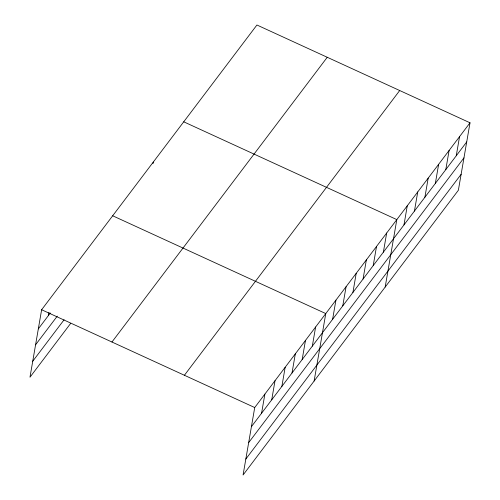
<?xml version="1.0" encoding="UTF-8"?>
<svg xmlns="http://www.w3.org/2000/svg" width="500" height="500" viewBox="0 0 500 500"><rect width="100%" height="100%" fill="white"/><g stroke="black" fill="none" stroke-linecap="round" stroke-linejoin="round"><path stroke-width="0.75" d="M470.019 122.8L254.725 407.544L243.075 475L458.369 190.256L470.019 122.8L256.925 25L41.631 309.744L29.981 377.2L70.575 323.506M48.475 315.456L49.006 312.394M153.012 163.612L153.275 162.087M261.569 413.256L264.875 394.119M271.719 399.831L275.025 380.7M281.869 386.406L285.175 367.275M292.019 372.981L295.325 353.85M302.169 359.556L305.475 340.425M312.319 346.138L315.625 327M314.119 381.031L325.775 313.581L112.681 215.781M332.619 319.288L335.925 300.156M342.769 305.863L346.075 286.731M352.919 292.438L356.219 273.306M363.069 279.019L366.369 259.881M373.219 265.594L376.519 246.462M383.369 252.169L386.669 233.038M385.169 287.069L396.819 219.613L183.725 121.812M403.975 224.913L407.275 205.781M414.431 211.081L417.738 191.95M424.888 197.256L428.194 178.119M435.344 183.425L438.65 164.288M445.8 169.594L449.106 150.463M456.256 155.762L459.562 136.631M38.325 328.881L50.319 313.012M35.569 344.825L57.256 316.15M32.731 361.256L64.106 319.762M111.95 342.019L327.25 57.275M184.406 375.269L399.7 90.525M251.419 426.675L466.719 141.931M248.669 442.625L463.963 157.875M245.825 459.056L461.125 174.306M41.631 309.744L254.725 407.544"/></g></svg>
